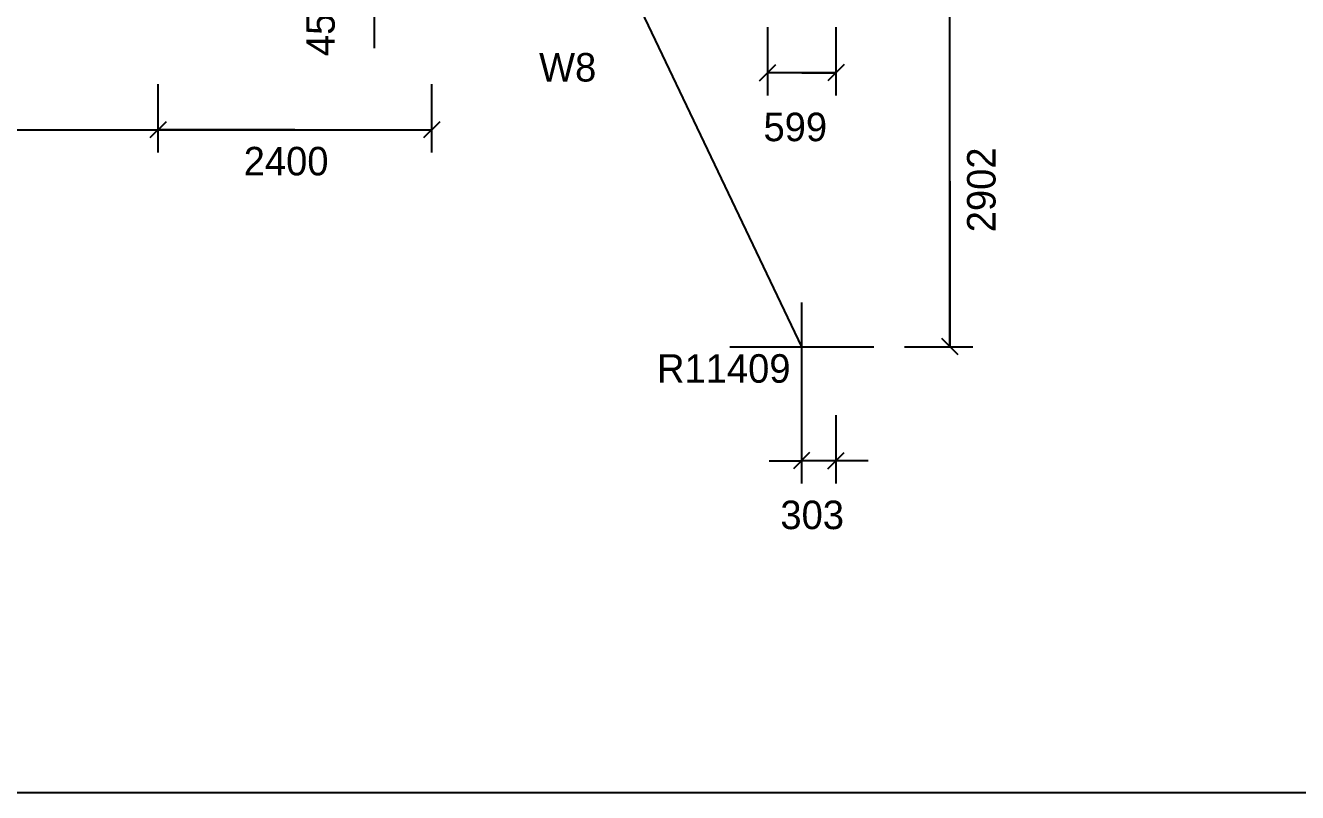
# Model space of a CAD drawing. Header units: millimetres. Extents: x -31195 to 21067, y -14865 to 15436.
# Drawn here: x -2209 to 8946, y -14865 to -8138 of the extents above; entities that cross this region are included whole.
import ezdxf

# ---------------------------------------------------------------- set-up
doc = ezdxf.new("R2010")
doc.units = ezdxf.units.MM
doc.layers.add('1', color=7, linetype='Continuous', true_color=0xffffff)
doc.layers.add('NEW_LGF', color=7, linetype='Continuous', true_color=0xffffff)
doc.styles.add('ARIAL', font='ARIAL.TTF', dxfattribs={"height": 0.2})
doc.dimstyles.new('ISO-25', dxfattribs={"dimtxt": 2.5, "dimasz": 2.5, "dimexe": 1.25, "dimexo": 0.625, "dimtad": 1, "dimtxsty": 'Standard', "dimcen": 2.5, "dimadec": 0, "dimazin": 0, "dimtfac": 1, "dimtmove": 0, "dimatfit": 3, "dimfxl": 1, "dimarcsym": 0})

# ---------------------------------------------------------------- blocks, each defined once
blk = doc.blocks.new('FD3DCC41')
at = {"layer": 'NEW_LGF', "linetype": 'Continuous', "ltscale": 100}
for points in [[(5737, 18426), (5737, 18926), (6170, 18676)], [(1000, 126), (1000, 626), (1433, 376)]]:
    blk.add_hatch(color=15, dxfattribs=at).paths.add_polyline_path(points)
at = {"layer": 'NEW_LGF', "color": 1, "linetype": 'Continuous', "ltscale": 100}
for p, q in [((6170, 18676), (5737, 18926)), ((5737, 18926), (5737, 18426)), ((4737, 18676), (5737, 18676)), ((4737, 8398), (4737, 18676)), ((5737, 18426), (6170, 18676)), ((0, 376), (0, 8431)), ((1433, 376), (1000, 626)), ((1000, 626), (1000, 126)), ((0, 376), (1000, 376)), ((1000, 126), (1433, 376))]:
    blk.add_line(p, q, dxfattribs=at)
at = {"layer": 'NEW_LGF', "color": 15, "linetype": 'Continuous', "ltscale": 100, "style": 'ARIAL'}
for p in [(6170, 18476), (1433, 176)]:
    blk.add_text('B', height=400, rotation=359.9494, dxfattribs=at).set_placement(p)
blk = doc.blocks.new('CE904E3C')
at = {"layer": 'NEW_LGF', "color": 2, "linetype": 'Continuous', "ltscale": 100}
for p, q in [((13585, 1117), (13585, 1400)), ((11685, 800), (11685, 200)), ((11685, 800), (11685, 200)), ((14085, 800), (14085, 200)), ((6110, 400), (11685, 400)), ((8898, 400), (11685, 400)), ((12885, 400), (11685, 400)), ((11685, 400), (14085, 400)), ((12885, 400), (14085, 400))]:
    blk.add_line(p, q, dxfattribs=at)
at = {"layer": 'NEW_LGF', "color": 4, "linetype": 'Continuous', "ltscale": 100}
for p, q in [((11756, 471), (11614, 329)), ((14156, 471), (14014, 329))]:
    blk.add_line(p, q, dxfattribs=at)
at = {"layer": 'NEW_LGF', "color": 3, "linetype": 'Continuous', "ltscale": 100}
blk.add_text('450', height=250, rotation=90, dxfattribs=at).set_placement((13235, 1046))
blk.add_text('2400', height=250, dxfattribs=at).set_placement((12437, 0))
at = {"layer": 'NEW_LGF'}
blk.add_attdef('Sfb', (0, 0), '', height=1, dxfattribs=at)
blk = doc.blocks.new('061C2087')
at = {"layer": 'NEW_LGF', "color": 9, "linetype": 'Continuous', "ltscale": 100}
blk.add_text('W8', height=250, dxfattribs=at).set_placement((12877, 109))
at = {"layer": 'NEW_LGF'}
blk.add_attdef('Sfb', (0, 0), '', height=1, dxfattribs=at)
blk = doc.blocks.new('41D1A317')
at = {"layer": 'NEW_LGF', "color": 9, "linetype": 'Continuous', "ltscale": 100}
for p, q in [((37093, 3028), (37093, 5930)), ((37093, 4479), (37093, 5930)), ((35494, 5830), (35494, 5230)), ((36093, 5830), (36093, 5230)), ((36093, 5430), (35494, 5430)), ((35794, 5430), (35494, 5430)), ((35794, 5430), (36093, 5430)), ((37093, 4479), (37093, 3028)), ((36693, 3028), (37293, 3028)), ((35790, 2428), (35790, 1828)), ((36093, 2428), (36093, 1828)), ((35508, 2028), (35790, 2028)), ((36093, 2028), (35790, 2028)), ((36376, 2028), (36093, 2028))]:
    blk.add_line(p, q, dxfattribs=at)
at = {"layer": 'NEW_LGF', "color": 4, "linetype": 'Continuous', "ltscale": 100}
for p, q in [((35423, 5360), (35565, 5501)), ((36164, 5501), (36023, 5360)), ((37164, 2957), (37023, 3099)), ((35861, 2099), (35720, 1957)), ((36023, 1957), (36164, 2099))]:
    blk.add_line(p, q, dxfattribs=at)
at = {"layer": 'NEW_LGF', "color": 9, "linetype": 'Continuous', "ltscale": 100}
for s, p in [('599', (35458, 4830)), ('303', (35606, 1428))]:
    blk.add_text(s, height=250, dxfattribs=at).set_placement(p)
blk.add_text('2902', height=250, rotation=90, dxfattribs=at).set_placement((37493, 4031))
at = {"layer": 'NEW_LGF'}
blk.add_attdef('Sfb', (0, 0), '', height=1, dxfattribs=at)
blk = doc.blocks.new('18D58DFA')
at = {"layer": '1', "color": 9, "linetype": 'Continuous', "ltscale": 100}
for p, q in [((1367, 1093), (1367, 0)), ((741, 706), (2002, 706))]:
    blk.add_line(p, q, dxfattribs=at)
blk.add_text('R11409', height=250, dxfattribs=at).set_placement((101, 390))
blk = doc.blocks.new('0AA0A992')
at = {"layer": 'NEW_LGF', "color": 1, "linetype": 'Continuous', "ltscale": 100}
blk.add_line((0, 0), (42045, 0), dxfattribs=at)
at = {"layer": 'NEW_LGF'}
blk.add_attdef('Sfb', (0, 0), '', height=1, dxfattribs=at)
blk = doc.blocks.new('089B8425')
at = {"layer": '1', "color": 9, "linetype": 'Continuous', "ltscale": 100}
blk.add_text('R4480', height=250, dxfattribs=at).set_placement((3711, 5509))
for points in [[(180, 10479), (5088, 180)], [(2667, 9751), (4791, 5809)]]:
    blk.add_leader(points, dimstyle='ISO-25', override={"dimasz": 200}, dxfattribs=at)

msp = doc.modelspace()

# ---------------------------------------------------------------- block references
at = {"layer": '1'}
for name, p in [('089B8425', (-493, -11135)), ('18D58DFA', (3228, -11661))]:
    msp.add_blockref(name, p, dxfattribs=at)
at = {"layer": 'NEW_LGF'}
for name, p in [('0AA0A992', (-21022, -14865)), ('FD3DCC41', (-5340, -10928)), ('41D1A317', (-31195, -13983)), ('CE904E3C', (-12732, -9453)), ('061C2087', (-10582, -8739))]:
    msp.add_blockref(name, p, dxfattribs=at)

doc.saveas('drawing.dxf')
